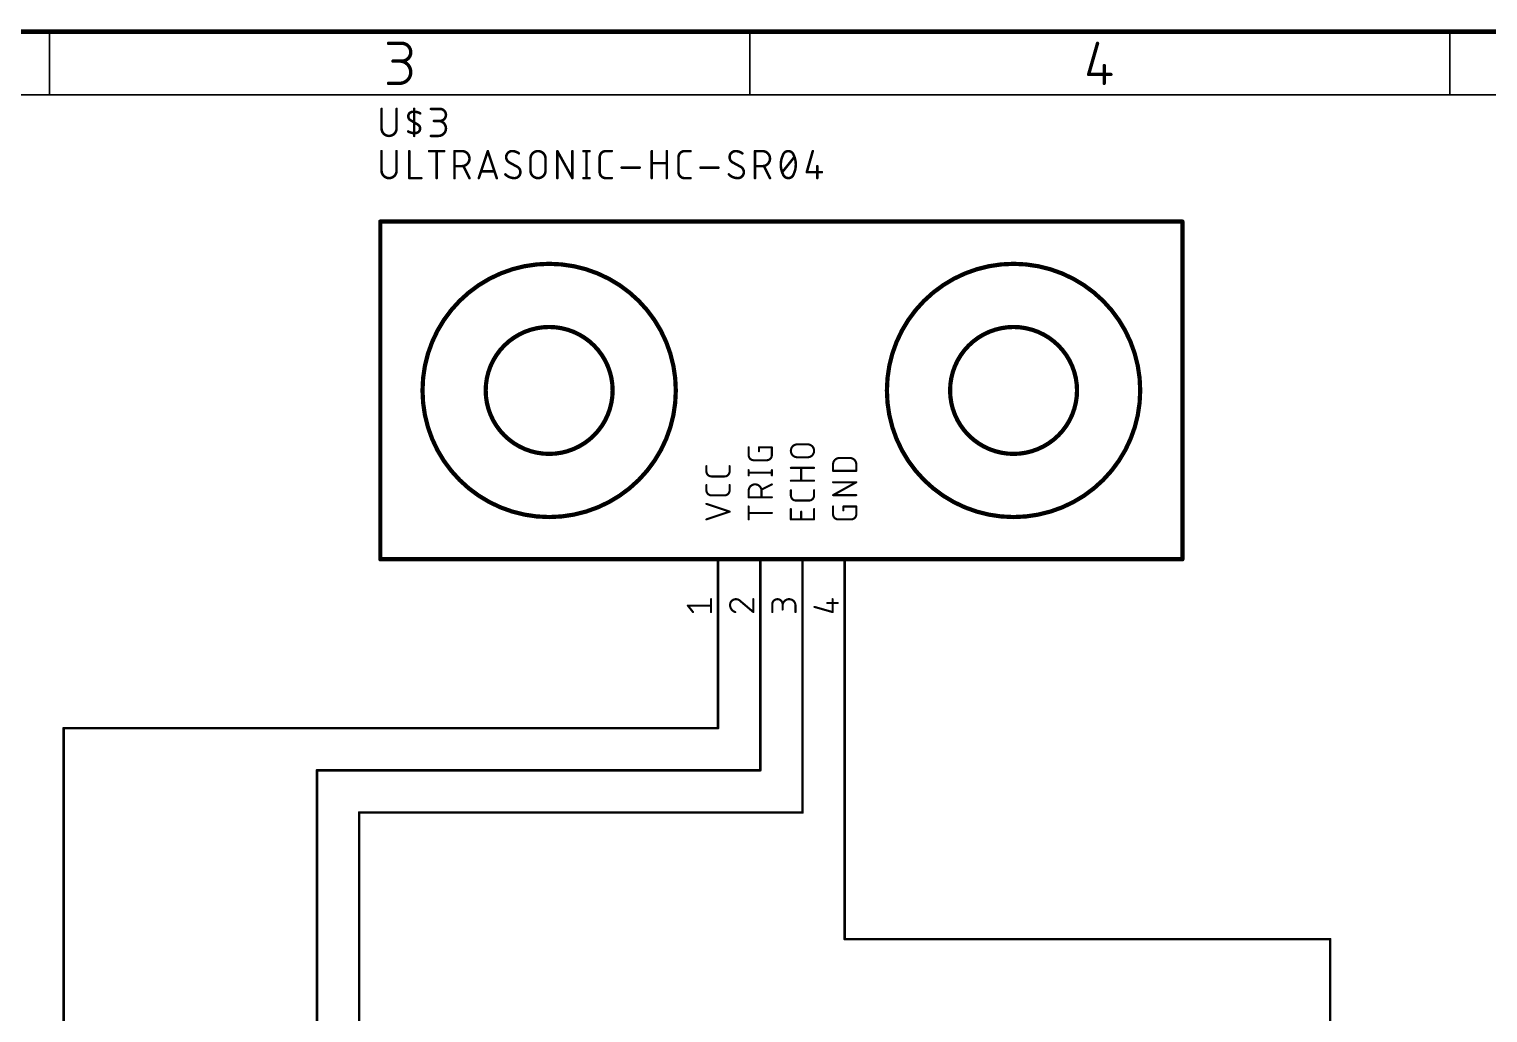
# Model space of a CAD drawing. Extents: x -165 to 95, y -26 to 154.
# Drawn here: x -78.3 to 9.5, y 94.6 to 153.8 of the extents above; entities that cross this region are included whole.
import ezdxf

# ---------------------------------------------------------------- set-up
doc = ezdxf.new("R2010")
doc.units = 0
for name, color, linetype in [('91', 94, 'CONTINUOUS'), ('94', 14, 'CONTINUOUS'), ('95', 250, 'CONTINUOUS')]:
    doc.layers.add(name, color=color, linetype=linetype)

msp = doc.modelspace()

# ---------------------------------------------------------------- linework, layer by layer
at = {"layer": '91', "const_width": 0.1524}
for points in [[(-36.83, 111.76), (-36.83, 116.84)], [(-34.29, 116.84), (-34.29, 109.22)], [(-31.75, 106.68), (-31.75, 116.84)], [(-29.21, 116.84), (-29.21, 99.06)], [(-76.2, 38.1), (-76.2, 111.76)], [(-76.2, 111.76), (-36.83, 111.76)], [(-60.96, 78.74), (-60.96, 109.22)], [(-34.29, 109.22), (-60.96, 109.22)], [(-58.42, 106.68), (-58.42, 78.74)], [(-58.42, 106.68), (-31.75, 106.68)], [(-29.21, 99.06), (0, 99.06)], [(0, 99.06), (0, 78.74)]]:
    msp.add_lwpolyline(points, dxfattribs=at)
at = {"layer": '91', "const_width": 0.0762}
for points in [[(-36.7919, 116.84, 1), (-36.8681, 116.84)], [(-34.2519, 116.84, 1), (-34.3281, 116.84)], [(-31.7119, 116.84, 1), (-31.7881, 116.84)], [(-29.1719, 116.84, 1), (-29.2481, 116.84)], [(-76.1619, 111.76, 1), (-76.2381, 111.76)], [(-76.2, 111.7981, 1), (-76.2, 111.7219)], [(-36.8681, 111.76, 1), (-36.7919, 111.76)], [(-36.83, 111.7219, 1), (-36.83, 111.7981)], [(-60.9219, 109.22, 1), (-60.9981, 109.22)], [(-60.96, 109.2581, 1), (-60.96, 109.1819)], [(-34.3281, 109.22, 1), (-34.2519, 109.22)], [(-34.29, 109.1819, 1), (-34.29, 109.2581)], [(-58.3819, 106.68, 1), (-58.4581, 106.68)], [(-58.42, 106.7181, 1), (-58.42, 106.6419)], [(-31.7881, 106.68, 1), (-31.7119, 106.68)], [(-31.75, 106.6419, 1), (-31.75, 106.7181)], [(-29.21, 99.0981, 1), (-29.21, 99.0219)], [(-29.2481, 99.06, 1), (-29.1719, 99.06)], [(0.0381, 99.06, 1), (-0.0381, 99.06)], [(0, 99.0219, 1), (0, 99.0981)]]:
    msp.add_lwpolyline(points, format="xyb", dxfattribs=at)
at = {"layer": '94'}
for points, const_width in [([(95.25, 153.67), (-165.1, 153.67)], 0.3), ([(-77.0467, 153.67), (-77.0467, 149.86)], 0.1), ([(-34.925, 153.67), (-34.925, 149.86)], 0.1), ([(7.1967, 153.67), (7.1967, 149.86)], 0.1), ([(-56.6544, 152.9684), (-55.8521, 152.9684)], 0.2032), ([(-13.9979, 152.9684), (-14.5327, 151.0964)], 0.2032), ([(-55.8521, 151.8987), (-56.387, 151.8987)], 0.2032), ([(-14.5327, 151.0964), (-13.1956, 151.0964)], 0.2032), ([(-13.5967, 151.6313), (-13.5967, 150.5616)], 0.2032), ([(-56.6544, 150.5616), (-55.9858, 150.5616)], 0.2032), ([(91.44, 149.86), (-161.29, 149.86)], 0.1), ([(-57.15, 121.92), (-57.15, 142.24)], 0.254), ([(-57.15, 142.24), (-8.89, 142.24)], 0.254), ([(-8.89, 142.24), (-8.89, 121.92)], 0.254), ([(-8.89, 121.92), (-57.15, 121.92)], 0.254), ([(-36.83, 116.84), (-36.83, 121.92)], 0.1524), ([(-34.29, 116.84), (-34.29, 121.92)], 0.1524), ([(-31.75, 116.84), (-31.75, 121.92)], 0.1524), ([(-29.21, 116.84), (-29.21, 121.92)], 0.1524)]:
    msp.add_lwpolyline(points, dxfattribs=dict(at, const_width=const_width))
for points, const_width in [([(-77.0217, 153.67, 1), (-77.0717, 153.67)], 0.05), ([(-34.9, 153.67, 1), (-34.95, 153.67)], 0.05), ([(7.2217, 153.67, 1), (7.1717, 153.67)], 0.05), ([(-56.6544, 153.0192, 1), (-56.6544, 152.9176)], 0.1016), ([(-55.8521, 151.8987, 1), (-55.8521, 152.9684)], 0.2032), ([(-55.8521, 153.0192, 1), (-55.8521, 152.9176)], 0.1016), ([(-55.8521, 152.9176, 1), (-55.8521, 153.0192)], 0.1016), ([(-13.949, 152.9544, 1), (-14.0467, 152.9824)], 0.1016), ([(-56.387, 151.9495, 1), (-56.387, 151.8479)], 0.1016), ([(-55.9858, 150.5616, 1), (-55.9858, 151.8987)], 0.2032), ([(-55.9858, 151.9495, 1), (-55.9858, 151.8479)], 0.1016), ([(-55.8521, 151.9495, 1), (-55.8521, 151.8479)], 0.1016), ([(-55.8521, 151.8479, 1), (-55.8521, 151.9495)], 0.1016), ([(-14.5816, 151.1104, 1), (-14.4839, 151.0825)], 0.1016), ([(-14.5327, 151.1472, 1), (-14.5327, 151.0456)], 0.1016), ([(-13.5459, 151.6313, 1), (-13.6475, 151.6313)], 0.1016), ([(-13.1956, 151.0456, 1), (-13.1956, 151.1472)], 0.1016), ([(-56.6544, 150.6124, 1), (-56.6544, 150.5108)], 0.1016), ([(-55.9858, 150.6124, 1), (-55.9858, 150.5108)], 0.1016), ([(-55.9858, 150.5108, 1), (-55.9858, 150.6124)], 0.1016), ([(-13.6475, 150.5616, 1), (-13.5459, 150.5616)], 0.1016), ([(-77.0717, 149.86, 1), (-77.0217, 149.86)], 0.05), ([(-34.95, 149.86, 1), (-34.9, 149.86)], 0.05), ([(7.1717, 149.86, 1), (7.2217, 149.86)], 0.05), ([(-57.0865, 142.24, 1), (-57.2135, 142.24)], 0.127), ([(-57.15, 142.3035, 1), (-57.15, 142.1765)], 0.127), ([(-8.8265, 142.24, 1), (-8.9535, 142.24)], 0.127), ([(-8.89, 142.1765, 1), (-8.89, 142.3035)], 0.127), ([(-46.99, 124.46, 1), (-46.99, 139.7, 1), (-46.99, 124.46)], 0.254), ([(-19.05, 124.46, 1), (-19.05, 139.7, 1), (-19.05, 124.46)], 0.254), ([(-46.99, 128.2615, 1), (-46.99, 135.8985, 1), (-46.99, 128.2615)], 0.254), ([(-19.05, 128.2615, 1), (-19.05, 135.8985, 1), (-19.05, 128.2615)], 0.254), ([(-57.15, 121.9835, 1), (-57.15, 121.8565)], 0.127), ([(-57.2135, 121.92, 1), (-57.0865, 121.92)], 0.127), ([(-36.7919, 121.92, 1), (-36.8681, 121.92)], 0.0762), ([(-34.2519, 121.92, 1), (-34.3281, 121.92)], 0.0762), ([(-31.7119, 121.92, 1), (-31.7881, 121.92)], 0.0762), ([(-29.1719, 121.92, 1), (-29.2481, 121.92)], 0.0762), ([(-8.9535, 121.92, 1), (-8.8265, 121.92)], 0.127), ([(-8.89, 121.8565, 1), (-8.89, 121.9835)], 0.127), ([(-36.8681, 116.84, 1), (-36.7919, 116.84)], 0.0762), ([(-34.3281, 116.84, 1), (-34.2519, 116.84)], 0.0762), ([(-31.7881, 116.84, 1), (-31.7119, 116.84)], 0.0762), ([(-29.2481, 116.84, 1), (-29.1719, 116.84)], 0.0762)]:
    msp.add_lwpolyline(points, format="xyb", dxfattribs=dict(at, const_width=const_width))
at = {"layer": '95'}
for points, const_width in [([(-57.0738, 149.0218), (-57.0738, 147.8478)], 0.1524), ([(-56.1707, 147.8478), (-56.1707, 149.0218)], 0.1524), ([(-55.1112, 148.209), (-55.337, 148.3445)], 0.1524), ([(-55.1112, 147.3962), (-55.1112, 149.0218)], 0.1524), ([(-54.1039, 149.0218), (-53.562, 149.0218)], 0.1524), ([(-53.562, 148.2993), (-53.9232, 148.2993)], 0.1524), ([(-55.1112, 148.209), (-54.8854, 148.0735)], 0.1524), ([(-54.1039, 147.3962), (-53.6523, 147.3962)], 0.1524), ([(-57.0738, 146.4818), (-57.0738, 145.3078)], 0.1524), ([(-56.1707, 145.3078), (-56.1707, 146.4818)], 0.1524), ([(-55.4035, 146.4818), (-55.4035, 144.8562)], 0.1524), ([(-54.2081, 146.4818), (-53.305, 146.4818)], 0.1524), ([(-53.7565, 144.8562), (-53.7565, 146.4818)], 0.1524), ([(-52.6879, 144.8562), (-52.6879, 146.4818)], 0.1524), ([(-52.6879, 146.4818), (-52.2363, 146.4818)], 0.1524), ([(-51.2242, 144.8562), (-50.6824, 146.4818)], 0.1524), ([(-50.6824, 146.4818), (-50.1405, 144.8562)], 0.1524), ([(-46.4967, 144.8562), (-46.4967, 146.4818)], 0.1524), ([(-46.4967, 146.4818), (-45.5936, 144.8562)], 0.1524), ([(-45.5936, 144.8562), (-45.5936, 146.4818)], 0.1524), ([(-44.9231, 146.4818), (-44.5619, 146.4818)], 0.1524), ([(-44.7425, 146.4818), (-44.7425, 144.8562)], 0.1524), ([(-43.5863, 146.4818), (-43.225, 146.4818)], 0.1524), ([(-40.8173, 144.8562), (-40.8173, 146.4818)], 0.1524), ([(-39.9142, 146.4818), (-39.9142, 144.8562)], 0.1524), ([(-38.8448, 146.4818), (-38.4836, 146.4818)], 0.1524), ([(-34.6078, 144.8562), (-34.6078, 146.4818)], 0.1524), ([(-34.6078, 146.4818), (-34.1562, 146.4818)], 0.1524), ([(-31.1294, 146.4818), (-31.4907, 145.2174)], 0.1524), ([(-48.9004, 145.5335), (-49.3971, 145.8045)], 0.1524), ([(-48.1119, 145.3078), (-48.1119, 146.0302)], 0.1524), ([(-47.2088, 146.0302), (-47.2088, 145.3078)], 0.1524), ([(-43.9475, 145.2174), (-43.9475, 146.1206)], 0.1524), ([(-40.8173, 145.7593), (-39.9142, 145.7593)], 0.1524), ([(-39.206, 145.2174), (-39.206, 146.1206)], 0.1524), ([(-35.4576, 145.5335), (-35.9543, 145.8045)], 0.1524), ([(-32.9635, 145.2174), (-32.241, 146.1206)], 0.1524), ([(-55.4035, 144.8562), (-54.681, 144.8562)], 0.1524), ([(-52.2363, 145.5787), (-52.6879, 145.5787)], 0.1524), ([(-51.7848, 144.8562), (-52.146, 145.5787)], 0.1524), ([(-50.276, 145.2626), (-51.0888, 145.2626)], 0.1524), ([(-44.9231, 144.8562), (-44.5619, 144.8562)], 0.1524), ([(-43.225, 144.8562), (-43.5863, 144.8562)], 0.1524), ([(-42.6271, 145.4884), (-41.5433, 145.4884)], 0.1524), ([(-38.4836, 144.8562), (-38.8448, 144.8562)], 0.1524), ([(-37.8856, 145.4884), (-36.8019, 145.4884)], 0.1524), ([(-34.1562, 145.5787), (-34.6078, 145.5787)], 0.1524), ([(-33.7047, 144.8562), (-34.0659, 145.5787)], 0.1524), ([(-31.4907, 145.2174), (-30.5876, 145.2174)], 0.1524), ([(-30.8585, 145.5787), (-30.8585, 144.8562)], 0.1524), ([(-34.9885, 128.1898), (-34.9885, 128.6554)], 0.127), ([(-34.3676, 128.4226), (-34.3676, 128.6554)], 0.127), ([(-34.3676, 128.6554), (-33.5915, 128.6554)], 0.127), ([(-33.5915, 128.6554), (-33.5915, 128.1898)], 0.127), ([(-32.0604, 128.8352), (-31.4396, 128.8352)], 0.127), ([(-37.5285, 127.2139), (-37.5285, 127.5244)], 0.127), ([(-36.1315, 127.5244), (-36.1315, 127.2139)], 0.127), ([(-34.9885, 126.9714), (-34.9885, 127.2819)], 0.127), ([(-33.9019, 127.8793), (-34.6781, 127.8793)], 0.127), ([(-33.5915, 126.9714), (-33.5915, 127.2819)], 0.127), ([(-32.4485, 127.4207), (-31.0515, 127.4207)], 0.127), ([(-31.4396, 128.0591), (-32.0604, 128.0591)], 0.127), ([(-31.8276, 126.6446), (-31.8276, 127.4207)], 0.127), ([(-29.9085, 127.2405), (-29.9085, 127.6286)], 0.127), ([(-28.5115, 127.2405), (-29.9085, 127.2405)], 0.127), ([(-29.5204, 128.0166), (-28.8996, 128.0166)], 0.127), ([(-28.5115, 127.6286), (-28.5115, 127.2405)], 0.127), ([(-37.5285, 126.0732), (-37.5285, 126.3836)], 0.127), ([(-36.4419, 126.9035), (-37.2181, 126.9035)], 0.127), ([(-36.1315, 126.3836), (-36.1315, 126.0732)], 0.127), ([(-34.9885, 127.1267), (-33.5915, 127.1267)], 0.127), ([(-33.5915, 126.4285), (-34.2124, 126.1181)], 0.127), ([(-31.0515, 126.6446), (-32.4485, 126.6446)], 0.127), ([(-29.9085, 125.7804), (-28.5115, 126.5565)], 0.127), ([(-28.5115, 126.5565), (-29.9085, 126.5565)], 0.127), ([(-36.4419, 125.7628), (-37.2181, 125.7628)], 0.127), ([(-34.9885, 125.6524), (-34.9885, 126.0405)], 0.127), ([(-33.5915, 125.6524), (-34.9885, 125.6524)], 0.127), ([(-34.2124, 126.0405), (-34.2124, 125.6524)], 0.127), ([(-32.4485, 125.7647), (-32.4485, 126.0752)], 0.127), ([(-31.3619, 125.4543), (-32.1381, 125.4543)], 0.127), ([(-31.0515, 126.0752), (-31.0515, 125.7647)], 0.127), ([(-28.5115, 125.7804), (-29.9085, 125.7804)], 0.127), ([(-36.1315, 124.786), (-37.5285, 125.2516)], 0.127), ([(-37.5285, 124.3203), (-36.1315, 124.786)], 0.127), ([(-34.9885, 124.3203), (-34.9885, 125.0964)], 0.127), ([(-33.5915, 124.7084), (-34.9885, 124.7084)], 0.127), ([(-32.4485, 124.3203), (-32.4485, 124.9412)], 0.127), ([(-31.8276, 124.3203), (-31.8276, 124.786)], 0.127), ([(-31.0515, 124.9412), (-31.0515, 124.3203)], 0.127), ([(-29.9085, 124.6307), (-29.9085, 125.0964)], 0.127), ([(-29.2876, 124.8636), (-29.2876, 125.0964)], 0.127), ([(-29.2876, 125.0964), (-28.5115, 125.0964)], 0.127), ([(-28.5115, 125.0964), (-28.5115, 124.6307)], 0.127), ([(-31.0515, 124.3203), (-32.4485, 124.3203)], 0.127), ([(-28.8219, 124.3203), (-29.5981, 124.3203)], 0.127), ([(-37.2491, 118.7436), (-37.2491, 119.5197)], 0.127), ([(-35.4852, 119.4033), (-34.7091, 118.7436)], 0.127), ([(-34.7091, 118.7436), (-34.7091, 119.5197)], 0.127), ([(-29.9395, 118.7436), (-29.9395, 119.5197)], 0.127), ([(-38.3357, 118.7436), (-38.6461, 119.1316)], 0.127), ([(-38.6461, 119.1316), (-37.2491, 119.1316)], 0.127), ([(-33.5661, 118.7436), (-33.5661, 119.2093)], 0.127), ([(-32.9452, 119.2093), (-32.9452, 118.8988)], 0.127), ([(-32.1691, 118.7436), (-32.1691, 119.1316)], 0.127), ([(-31.0261, 119.054), (-29.9395, 118.7436)], 0.127), ([(-30.25, 119.2869), (-29.6291, 119.2869)], 0.127)]:
    msp.add_lwpolyline(points, dxfattribs=dict(at, const_width=const_width))
for points, const_width in [([(-57.0357, 149.0218, 1), (-57.1119, 149.0218)], 0.0762), ([(-56.1326, 149.0218, 1), (-56.2088, 149.0218)], 0.0762), ([(-55.2467, 148.8412, 0.6917), (-55.337, 148.3445)], 0.1524), ([(-55.3174, 148.3771, 1), (-55.3566, 148.3118)], 0.0762), ([(-55.3566, 148.3118, 1), (-55.3174, 148.3771)], 0.0762), ([(-54.75, 148.7509, 0.1823), (-55.2467, 148.8412)], 0.1524), ([(-55.2535, 148.8787, 1), (-55.2398, 148.8037)], 0.0762), ([(-55.2398, 148.8037, 1), (-55.2535, 148.8787)], 0.0762), ([(-55.0731, 149.0218, 1), (-55.1493, 149.0218)], 0.0762), ([(-54.7696, 148.7182, 1), (-54.7304, 148.7835)], 0.0762), ([(-54.1039, 149.0599, 1), (-54.1039, 148.9837)], 0.0762), ([(-53.9232, 148.3374, 1), (-53.9232, 148.2612)], 0.0762), ([(-53.6523, 147.3962, 1), (-53.6523, 148.2993)], 0.1524), ([(-53.6523, 148.3374, 1), (-53.6523, 148.2612)], 0.0762), ([(-53.562, 148.2993, 1), (-53.562, 149.0218)], 0.1524), ([(-53.562, 149.0599, 1), (-53.562, 148.9837)], 0.0762), ([(-53.562, 148.3374, 1), (-53.562, 148.2612)], 0.0762), ([(-53.562, 148.9837, 1), (-53.562, 149.0599)], 0.0762), ([(-53.562, 148.2612, 1), (-53.562, 148.3374)], 0.0762), ([(-57.0738, 147.8478, 1), (-56.1707, 147.8478)], 0.1524), ([(-57.0357, 147.8478, 1), (-57.1119, 147.8478)], 0.0762), ([(-57.1119, 147.8478, 1), (-57.0357, 147.8478)], 0.0762), ([(-56.1326, 147.8478, 1), (-56.2088, 147.8478)], 0.0762), ([(-56.2088, 147.8478, 1), (-56.1326, 147.8478)], 0.0762), ([(-55.4725, 147.6671, 0.1823), (-54.9758, 147.5768)], 0.1524), ([(-55.4529, 147.6998, 1), (-55.4921, 147.6345)], 0.0762), ([(-55.0916, 148.2417, 1), (-55.1308, 148.1763)], 0.0762), ([(-55.1493, 147.3962, 1), (-55.0731, 147.3962)], 0.0762), ([(-55.1308, 148.1763, 1), (-55.0916, 148.2417)], 0.0762), ([(-54.9758, 147.5768, 0.6917), (-54.8854, 148.0735)], 0.1524), ([(-54.9826, 147.6143, 1), (-54.9689, 147.5393)], 0.0762), ([(-54.9689, 147.5393, 1), (-54.9826, 147.6143)], 0.0762), ([(-54.8658, 148.1062, 1), (-54.905, 148.0409)], 0.0762), ([(-54.905, 148.0409, 1), (-54.8658, 148.1062)], 0.0762), ([(-54.1039, 147.4343, 1), (-54.1039, 147.3581)], 0.0762), ([(-53.6523, 147.4343, 1), (-53.6523, 147.3581)], 0.0762), ([(-53.6523, 147.3581, 1), (-53.6523, 147.4343)], 0.0762), ([(-57.0357, 146.4818, 1), (-57.1119, 146.4818)], 0.0762), ([(-56.1326, 146.4818, 1), (-56.2088, 146.4818)], 0.0762), ([(-55.3654, 146.4818, 1), (-55.4416, 146.4818)], 0.0762), ([(-54.2081, 146.5199, 1), (-54.2081, 146.4437)], 0.0762), ([(-53.7184, 146.4818, 1), (-53.7946, 146.4818)], 0.0762), ([(-53.305, 146.4437, 1), (-53.305, 146.5199)], 0.0762), ([(-52.6498, 146.4818, 1), (-52.726, 146.4818)], 0.0762), ([(-52.6879, 146.5199, 1), (-52.6879, 146.4437)], 0.0762), ([(-52.2363, 145.5787, 1), (-52.2363, 146.4818)], 0.1524), ([(-52.2363, 146.5199, 1), (-52.2363, 146.4437)], 0.0762), ([(-52.2363, 146.4437, 1), (-52.2363, 146.5199)], 0.0762), ([(-50.6462, 146.4938, 1), (-50.7185, 146.4698)], 0.0762), ([(-50.6462, 146.4698, 1), (-50.7185, 146.4938)], 0.0762), ([(-49.2165, 146.4818, 0.4142), (-49.5778, 146.1206)], 0.1524), ([(-48.8101, 146.3463, 0.1623), (-49.2165, 146.4818)], 0.1524), ([(-49.2165, 146.5199, 1), (-49.2165, 146.4437)], 0.0762), ([(-49.2165, 146.4437, 1), (-49.2165, 146.5199)], 0.0762), ([(-47.2088, 146.0302, 1), (-48.1119, 146.0302)], 0.1524), ([(-46.4586, 146.4818, 1), (-46.5348, 146.4818)], 0.0762), ([(-46.4634, 146.5003, 1), (-46.53, 146.4633)], 0.0762), ([(-45.5555, 146.4818, 1), (-45.6317, 146.4818)], 0.0762), ([(-44.9231, 146.5199, 1), (-44.9231, 146.4437)], 0.0762), ([(-44.7044, 146.4818, 1), (-44.7806, 146.4818)], 0.0762), ([(-44.5619, 146.4437, 1), (-44.5619, 146.5199)], 0.0762), ([(-43.5863, 146.4818, 0.4142), (-43.9475, 146.1206)], 0.1524), ([(-43.5863, 146.5199, 1), (-43.5863, 146.4437)], 0.0762), ([(-43.5863, 146.4437, 1), (-43.5863, 146.5199)], 0.0762), ([(-43.225, 146.4437, 1), (-43.225, 146.5199)], 0.0762), ([(-40.7792, 146.4818, 1), (-40.8554, 146.4818)], 0.0762), ([(-39.8761, 146.4818, 1), (-39.9523, 146.4818)], 0.0762), ([(-38.8448, 146.4818, 0.4142), (-39.206, 146.1206)], 0.1524), ([(-38.8448, 146.5199, 1), (-38.8448, 146.4437)], 0.0762), ([(-38.8448, 146.4437, 1), (-38.8448, 146.5199)], 0.0762), ([(-38.4836, 146.4437, 1), (-38.4836, 146.5199)], 0.0762), ([(-35.7737, 146.4818, 0.4142), (-36.1349, 146.1206)], 0.1524), ([(-35.3673, 146.3463, 0.1623), (-35.7737, 146.4818)], 0.1524), ([(-35.7737, 146.5199, 1), (-35.7737, 146.4437)], 0.0762), ([(-35.7737, 146.4437, 1), (-35.7737, 146.5199)], 0.0762), ([(-34.5697, 146.4818, 1), (-34.6459, 146.4818)], 0.0762), ([(-34.6078, 146.5199, 1), (-34.6078, 146.4437)], 0.0762), ([(-34.1562, 145.5787, 1), (-34.1562, 146.4818)], 0.1524), ([(-34.1562, 146.5199, 1), (-34.1562, 146.4437)], 0.0762), ([(-34.1562, 146.4437, 1), (-34.1562, 146.5199)], 0.0762), ([(-32.6023, 146.4818, 0.3205), (-32.9183, 146.256)], 0.1524), ([(-32.2862, 146.256, 0.3205), (-32.6023, 146.4818)], 0.1524), ([(-32.6023, 146.5199, 1), (-32.6023, 146.4437)], 0.0762), ([(-32.6023, 146.4437, 1), (-32.6023, 146.5199)], 0.0762), ([(-31.0928, 146.4713, 1), (-31.1661, 146.4923)], 0.0762), ([(-49.5778, 146.1206, 0.2656), (-49.3971, 145.8045)], 0.1524), ([(-49.5397, 146.1206, 1), (-49.6159, 146.1206)], 0.0762), ([(-49.6159, 146.1206, 1), (-49.5397, 146.1206)], 0.0762), ([(-49.3789, 145.8379, 1), (-49.4154, 145.771)], 0.0762), ([(-49.4165, 145.7716, 1), (-49.3778, 145.8373)], 0.0762), ([(-48.833, 146.3159, 1), (-48.7872, 146.3768)], 0.0762), ([(-48.0738, 146.0302, 1), (-48.15, 146.0302)], 0.0762), ([(-48.15, 146.0302, 1), (-48.0738, 146.0302)], 0.0762), ([(-47.1707, 146.0302, 1), (-47.2469, 146.0302)], 0.0762), ([(-47.2469, 146.0302, 1), (-47.1707, 146.0302)], 0.0762), ([(-43.9094, 146.1206, 1), (-43.9856, 146.1206)], 0.0762), ([(-43.9856, 146.1206, 1), (-43.9094, 146.1206)], 0.0762), ([(-40.8173, 145.7974, 1), (-40.8173, 145.7212)], 0.0762), ([(-39.9142, 145.7212, 1), (-39.9142, 145.7974)], 0.0762), ([(-39.1679, 146.1206, 1), (-39.2441, 146.1206)], 0.0762), ([(-39.2441, 146.1206, 1), (-39.1679, 146.1206)], 0.0762), ([(-36.1349, 146.1206, 0.2656), (-35.9543, 145.8045)], 0.1524), ([(-36.0968, 146.1206, 1), (-36.173, 146.1206)], 0.0762), ([(-36.173, 146.1206, 1), (-36.0968, 146.1206)], 0.0762), ([(-35.936, 145.8379, 1), (-35.9725, 145.771)], 0.0762), ([(-35.9736, 145.7716, 1), (-35.9349, 145.8373)], 0.0762), ([(-35.3901, 146.3159, 1), (-35.3444, 146.3768)], 0.0762), ([(-32.9183, 146.256, 0.1139), (-33.0538, 145.669)], 0.1524), ([(-33.0538, 145.669, 0.1139), (-32.9183, 145.082)], 0.1524), ([(-33.0157, 145.669, 1), (-33.0919, 145.669)], 0.0762), ([(-33.0919, 145.669, 1), (-33.0157, 145.669)], 0.0762), ([(-32.9544, 146.2684, 1), (-32.8823, 146.2437)], 0.0762), ([(-32.8841, 146.2393, 1), (-32.9526, 146.2727)], 0.0762), ([(-32.1507, 145.669, 0.1139), (-32.2862, 146.256)], 0.1524), ([(-32.2519, 146.2727, 1), (-32.3204, 146.2393)], 0.0762), ([(-32.2862, 145.082, 0.1139), (-32.1507, 145.669)], 0.1524), ([(-32.3222, 146.2437, 1), (-32.2501, 146.2684)], 0.0762), ([(-32.2113, 146.0968, 1), (-32.2708, 146.1444)], 0.0762), ([(-32.1126, 145.669, 1), (-32.1888, 145.669)], 0.0762), ([(-32.1888, 145.669, 1), (-32.1126, 145.669)], 0.0762), ([(-57.0738, 145.3078, 1), (-56.1707, 145.3078)], 0.1524), ([(-57.0357, 145.3078, 1), (-57.1119, 145.3078)], 0.0762), ([(-57.1119, 145.3078, 1), (-57.0357, 145.3078)], 0.0762), ([(-56.1326, 145.3078, 1), (-56.2088, 145.3078)], 0.0762), ([(-56.2088, 145.3078, 1), (-56.1326, 145.3078)], 0.0762), ([(-55.4035, 144.8943, 1), (-55.4035, 144.8181)], 0.0762), ([(-55.4416, 144.8562, 1), (-55.3654, 144.8562)], 0.0762), ([(-54.681, 144.8181, 1), (-54.681, 144.8943)], 0.0762), ([(-53.7946, 144.8562, 1), (-53.7184, 144.8562)], 0.0762), ([(-52.6879, 145.6168, 1), (-52.6879, 145.5406)], 0.0762), ([(-52.726, 144.8562, 1), (-52.6498, 144.8562)], 0.0762), ([(-52.2363, 145.6168, 1), (-52.2363, 145.5406)], 0.0762), ([(-52.2363, 145.5406, 1), (-52.2363, 145.6168)], 0.0762), ([(-52.112, 145.5957, 1), (-52.1801, 145.5616)], 0.0762), ([(-51.8189, 144.8392, 1), (-51.7507, 144.8732)], 0.0762), ([(-51.2604, 144.8682, 1), (-51.1881, 144.8442)], 0.0762), ([(-51.0888, 145.3007, 1), (-51.0888, 145.2245)], 0.0762), ([(-50.276, 145.2245, 1), (-50.276, 145.3007)], 0.0762), ([(-50.1767, 144.8442, 1), (-50.1044, 144.8682)], 0.0762), ([(-49.5959, 145.1088, 1), (-49.65, 145.0551)], 0.0762), ([(-49.6229, 145.082, 0.2), (-49.081, 144.8562)], 0.1524), ([(-49.081, 144.8562, 0.4142), (-48.7198, 145.2174)], 0.1524), ([(-49.081, 144.8943, 1), (-49.081, 144.8181)], 0.0762), ([(-49.081, 144.8181, 1), (-49.081, 144.8943)], 0.0762), ([(-48.8811, 145.5664, 1), (-48.9198, 145.5007)], 0.0762), ([(-48.7198, 145.2174, 0.2656), (-48.9004, 145.5335)], 0.1524), ([(-48.9187, 145.5001, 1), (-48.8822, 145.567)], 0.0762), ([(-48.6817, 145.2174, 1), (-48.7579, 145.2174)], 0.0762), ([(-48.7579, 145.2174, 1), (-48.6817, 145.2174)], 0.0762), ([(-48.1119, 145.3078, 1), (-47.2088, 145.3078)], 0.1524), ([(-48.0738, 145.3078, 1), (-48.15, 145.3078)], 0.0762), ([(-48.15, 145.3078, 1), (-48.0738, 145.3078)], 0.0762), ([(-47.1707, 145.3078, 1), (-47.2469, 145.3078)], 0.0762), ([(-47.2469, 145.3078, 1), (-47.1707, 145.3078)], 0.0762), ([(-46.5348, 144.8562, 1), (-46.4586, 144.8562)], 0.0762), ([(-45.6317, 144.8562, 1), (-45.5555, 144.8562)], 0.0762), ([(-45.6269, 144.8377, 1), (-45.5602, 144.8747)], 0.0762), ([(-44.9231, 144.8943, 1), (-44.9231, 144.8181)], 0.0762), ([(-44.7806, 144.8562, 1), (-44.7044, 144.8562)], 0.0762), ([(-44.5619, 144.8181, 1), (-44.5619, 144.8943)], 0.0762), ([(-43.9475, 145.2174, 0.4142), (-43.5863, 144.8562)], 0.1524), ([(-43.9094, 145.2174, 1), (-43.9856, 145.2174)], 0.0762), ([(-43.9856, 145.2174, 1), (-43.9094, 145.2174)], 0.0762), ([(-43.5863, 144.8943, 1), (-43.5863, 144.8181)], 0.0762), ([(-43.5863, 144.8181, 1), (-43.5863, 144.8943)], 0.0762), ([(-43.225, 144.8181, 1), (-43.225, 144.8943)], 0.0762), ([(-42.6271, 145.5265, 1), (-42.6271, 145.4503)], 0.0762), ([(-41.5433, 145.4503, 1), (-41.5433, 145.5265)], 0.0762), ([(-40.8554, 144.8562, 1), (-40.7792, 144.8562)], 0.0762), ([(-39.9523, 144.8562, 1), (-39.8761, 144.8562)], 0.0762), ([(-39.206, 145.2174, 0.4142), (-38.8448, 144.8562)], 0.1524), ([(-39.1679, 145.2174, 1), (-39.2441, 145.2174)], 0.0762), ([(-39.2441, 145.2174, 1), (-39.1679, 145.2174)], 0.0762), ([(-38.8448, 144.8943, 1), (-38.8448, 144.8181)], 0.0762), ([(-38.8448, 144.8181, 1), (-38.8448, 144.8943)], 0.0762), ([(-38.4836, 144.8181, 1), (-38.4836, 144.8943)], 0.0762), ([(-37.8856, 145.5265, 1), (-37.8856, 145.4503)], 0.0762), ([(-36.8019, 145.4503, 1), (-36.8019, 145.5265)], 0.0762), ([(-36.1801, 145.082, 0.2), (-35.6382, 144.8562)], 0.1524), ([(-36.153, 145.1088, 1), (-36.2071, 145.0551)], 0.0762), ([(-35.6382, 144.8562, 0.4142), (-35.2769, 145.2174)], 0.1524), ([(-35.6382, 144.8943, 1), (-35.6382, 144.8181)], 0.0762), ([(-35.6382, 144.8181, 1), (-35.6382, 144.8943)], 0.0762), ([(-35.4382, 145.5664, 1), (-35.4769, 145.5007)], 0.0762), ([(-35.2769, 145.2174, 0.2656), (-35.4576, 145.5335)], 0.1524), ([(-35.4758, 145.5001, 1), (-35.4393, 145.567)], 0.0762), ([(-35.2388, 145.2174, 1), (-35.315, 145.2174)], 0.0762), ([(-35.315, 145.2174, 1), (-35.2388, 145.2174)], 0.0762), ([(-34.6078, 145.6168, 1), (-34.6078, 145.5406)], 0.0762), ([(-34.6459, 144.8562, 1), (-34.5697, 144.8562)], 0.0762), ([(-34.1562, 145.6168, 1), (-34.1562, 145.5406)], 0.0762), ([(-34.1562, 145.5406, 1), (-34.1562, 145.6168)], 0.0762), ([(-34.0318, 145.5957, 1), (-34.1, 145.5616)], 0.0762), ([(-33.7387, 144.8392, 1), (-33.6706, 144.8732)], 0.0762), ([(-32.9933, 145.2412, 1), (-32.9337, 145.1936)], 0.0762), ([(-32.8823, 145.0943, 1), (-32.9544, 145.0696)], 0.0762), ([(-32.9183, 145.082, 0.3205), (-32.6023, 144.8562)], 0.1524), ([(-32.9526, 145.0653, 1), (-32.8841, 145.0987)], 0.0762), ([(-32.6023, 144.8562, 0.3205), (-32.2862, 145.082)], 0.1524), ([(-32.6023, 144.8943, 1), (-32.6023, 144.8181)], 0.0762), ([(-32.6023, 144.8181, 1), (-32.6023, 144.8943)], 0.0762), ([(-32.3204, 145.0987, 1), (-32.2519, 145.0653)], 0.0762), ([(-32.2501, 145.0696, 1), (-32.3222, 145.0943)], 0.0762), ([(-31.4907, 145.2555, 1), (-31.4907, 145.1793)], 0.0762), ([(-31.5273, 145.2279, 1), (-31.4541, 145.207)], 0.0762), ([(-30.8204, 145.5787, 1), (-30.8966, 145.5787)], 0.0762), ([(-30.8966, 144.8562, 1), (-30.8204, 144.8562)], 0.0762), ([(-30.5876, 145.1793, 1), (-30.5876, 145.2555)], 0.0762), ([(-34.9567, 128.6554, 1), (-35.0203, 128.6554)], 0.0635), ([(-35.0203, 128.1898, 1), (-34.9567, 128.1898)], 0.0635), ([(-34.9885, 128.1898, 0.4142), (-34.6781, 127.8793)], 0.127), ([(-34.9568, 128.1898, 1), (-35.0202, 128.1898)], 0.0635), ([(-34.3359, 128.6554, 1), (-34.3994, 128.6554)], 0.0635), ([(-34.3994, 128.4226, 1), (-34.3359, 128.4226)], 0.0635), ([(-34.3676, 128.6872, 1), (-34.3676, 128.6237)], 0.0635), ([(-33.9019, 127.8793, 0.4142), (-33.5915, 128.1898)], 0.127), ([(-33.5598, 128.6554, 1), (-33.6233, 128.6554)], 0.0635), ([(-33.5598, 128.1898, 1), (-33.6233, 128.1898)], 0.0635), ([(-33.6233, 128.1898, 1), (-33.5598, 128.1898)], 0.0635), ([(-33.5915, 128.6237, 1), (-33.5915, 128.6872)], 0.0635), ([(-32.0604, 128.8352, 1), (-32.0604, 128.0591)], 0.127), ([(-32.0604, 128.8669, 1), (-32.0604, 128.8034)], 0.0635), ([(-32.0604, 128.8034, 1), (-32.0604, 128.8669)], 0.0635), ([(-31.4396, 128.0591, 1), (-31.4396, 128.8352)], 0.127), ([(-31.4396, 128.8669, 1), (-31.4396, 128.8034)], 0.0635), ([(-31.4396, 128.8034, 1), (-31.4396, 128.8669)], 0.0635), ([(-37.4967, 127.5244, 1), (-37.5603, 127.5244)], 0.0635), ([(-37.5285, 127.2139, 0.4142), (-37.2181, 126.9035)], 0.127), ([(-37.4968, 127.2139, 1), (-37.5602, 127.2139)], 0.0635), ([(-36.4419, 126.9035, 0.4142), (-36.1315, 127.2139)], 0.127), ([(-36.0998, 127.5244, 1), (-36.1633, 127.5244)], 0.0635), ([(-36.0998, 127.2139, 1), (-36.1633, 127.2139)], 0.0635), ([(-34.9567, 127.2819, 1), (-35.0203, 127.2819)], 0.0635), ([(-34.6781, 127.9111, 1), (-34.6781, 127.8476)], 0.0635), ([(-34.6781, 127.8476, 1), (-34.6781, 127.9111)], 0.0635), ([(-33.9019, 127.9111, 1), (-33.9019, 127.8476)], 0.0635), ([(-33.9019, 127.8476, 1), (-33.9019, 127.9111)], 0.0635), ([(-33.5598, 127.2819, 1), (-33.6233, 127.2819)], 0.0635), ([(-32.4485, 127.4525, 1), (-32.4485, 127.389)], 0.0635), ([(-32.0604, 128.0908, 1), (-32.0604, 128.0273)], 0.0635), ([(-32.0604, 128.0273, 1), (-32.0604, 128.0908)], 0.0635), ([(-31.7959, 127.4207, 1), (-31.8594, 127.4207)], 0.0635), ([(-31.4396, 128.0908, 1), (-31.4396, 128.0273)], 0.0635), ([(-31.4396, 128.0273, 1), (-31.4396, 128.0908)], 0.0635), ([(-31.0515, 127.389, 1), (-31.0515, 127.4525)], 0.0635), ([(-29.5204, 128.0166, 0.4142), (-29.9085, 127.6286)], 0.127), ([(-29.9085, 127.2723, 1), (-29.9085, 127.2088)], 0.0635), ([(-29.8768, 127.6286, 1), (-29.9402, 127.6286)], 0.0635), ([(-29.9402, 127.6286, 1), (-29.8768, 127.6286)], 0.0635), ([(-29.9402, 127.2405, 1), (-29.8768, 127.2405)], 0.0635), ([(-29.5204, 128.0484, 1), (-29.5204, 127.9849)], 0.0635), ([(-29.5204, 127.9849, 1), (-29.5204, 128.0484)], 0.0635), ([(-28.5115, 127.6286, 0.4142), (-28.8996, 128.0166)], 0.127), ([(-28.8996, 128.0484, 1), (-28.8996, 127.9849)], 0.0635), ([(-28.8996, 127.9849, 1), (-28.8996, 128.0484)], 0.0635), ([(-28.4798, 127.6286, 1), (-28.5433, 127.6286)], 0.0635), ([(-28.5433, 127.2405, 1), (-28.4798, 127.2405)], 0.0635), ([(-28.5432, 127.6286, 1), (-28.4797, 127.6286)], 0.0635), ([(-28.5115, 127.2088, 1), (-28.5115, 127.2723)], 0.0635), ([(-37.5603, 127.2139, 1), (-37.4967, 127.2139)], 0.0635), ([(-37.4967, 126.3836, 1), (-37.5603, 126.3836)], 0.0635), ([(-37.2181, 126.9352, 1), (-37.2181, 126.8717)], 0.0635), ([(-37.2181, 126.8717, 1), (-37.2181, 126.9352)], 0.0635), ([(-36.4419, 126.9352, 1), (-36.4419, 126.8717)], 0.0635), ([(-36.4419, 126.8717, 1), (-36.4419, 126.9352)], 0.0635), ([(-36.1633, 127.2139, 1), (-36.0998, 127.2139)], 0.0635), ([(-36.0998, 126.3836, 1), (-36.1633, 126.3836)], 0.0635), ([(-35.0203, 126.9714, 1), (-34.9567, 126.9714)], 0.0635), ([(-34.9885, 127.1584, 1), (-34.9885, 127.0949)], 0.0635), ([(-34.2124, 126.0405, 1), (-34.9885, 126.0405)], 0.127), ([(-33.6233, 126.9714, 1), (-33.5598, 126.9714)], 0.0635), ([(-33.5773, 126.4001, 1), (-33.6057, 126.4569)], 0.0635), ([(-33.5915, 127.0949, 1), (-33.5915, 127.1584)], 0.0635), ([(-32.4485, 126.6764, 1), (-32.4485, 126.6129)], 0.0635), ([(-31.8594, 126.6446, 1), (-31.7959, 126.6446)], 0.0635), ([(-31.0515, 126.6129, 1), (-31.0515, 126.6764)], 0.0635), ([(-29.9085, 126.5883, 1), (-29.9085, 126.5248)], 0.0635), ([(-28.4961, 126.5288, 1), (-28.5269, 126.5843)], 0.0635), ([(-28.5115, 126.5248, 1), (-28.5115, 126.5883)], 0.0635), ([(-37.5603, 126.0732, 1), (-37.4967, 126.0732)], 0.0635), ([(-37.5285, 126.0732, 0.4142), (-37.2181, 125.7628)], 0.127), ([(-37.4968, 126.0732, 1), (-37.5602, 126.0732)], 0.0635), ([(-37.2181, 125.7945, 1), (-37.2181, 125.731)], 0.0635), ([(-37.2181, 125.731, 1), (-37.2181, 125.7945)], 0.0635), ([(-36.4419, 125.7628, 0.4142), (-36.1315, 126.0732)], 0.127), ([(-36.4419, 125.7945, 1), (-36.4419, 125.731)], 0.0635), ([(-36.4419, 125.731, 1), (-36.4419, 125.7945)], 0.0635), ([(-36.0998, 126.0732, 1), (-36.1633, 126.0732)], 0.0635), ([(-36.1633, 126.0732, 1), (-36.0998, 126.0732)], 0.0635), ([(-34.9567, 126.0405, 1), (-35.0203, 126.0405)], 0.0635), ([(-35.0203, 126.0405, 1), (-34.9567, 126.0405)], 0.0635), ([(-35.0203, 125.6524, 1), (-34.9567, 125.6524)], 0.0635), ([(-34.9885, 125.6842, 1), (-34.9885, 125.6207)], 0.0635), ([(-34.2266, 126.1465, 1), (-34.1982, 126.0897)], 0.0635), ([(-34.1806, 126.0405, 1), (-34.2441, 126.0405)], 0.0635), ([(-34.2441, 126.0405, 1), (-34.1806, 126.0405)], 0.0635), ([(-34.2441, 125.6524, 1), (-34.1806, 125.6524)], 0.0635), ([(-33.5915, 125.6207, 1), (-33.5915, 125.6842)], 0.0635), ([(-32.4168, 126.0752, 1), (-32.4803, 126.0752)], 0.0635), ([(-32.4803, 125.7647, 1), (-32.4168, 125.7647)], 0.0635), ([(-32.4485, 125.7647, 0.4142), (-32.1381, 125.4543)], 0.127), ([(-32.4168, 125.7647, 1), (-32.4802, 125.7647)], 0.0635), ([(-32.1381, 125.486, 1), (-32.1381, 125.4225)], 0.0635), ([(-32.1381, 125.4225, 1), (-32.1381, 125.486)], 0.0635), ([(-31.3619, 125.4543, 0.4142), (-31.0515, 125.7647)], 0.127), ([(-31.3619, 125.486, 1), (-31.3619, 125.4225)], 0.0635), ([(-31.3619, 125.4225, 1), (-31.3619, 125.486)], 0.0635), ([(-31.0198, 126.0752, 1), (-31.0832, 126.0752)], 0.0635), ([(-31.0198, 125.7647, 1), (-31.0832, 125.7647)], 0.0635), ([(-31.0832, 125.7647, 1), (-31.0198, 125.7647)], 0.0635), ([(-29.9085, 125.8122, 1), (-29.9085, 125.7487)], 0.0635), ([(-29.9239, 125.8082, 1), (-29.8931, 125.7527)], 0.0635), ([(-28.5115, 125.7487, 1), (-28.5115, 125.8122)], 0.0635), ([(-37.5185, 125.2818, 1), (-37.5385, 125.2215)], 0.0635), ([(-36.1215, 124.7558, 1), (-36.1415, 124.8161)], 0.0635), ([(-36.1415, 124.7558, 1), (-36.1215, 124.8161)], 0.0635), ([(-34.9567, 125.0964, 1), (-35.0203, 125.0964)], 0.0635), ([(-34.9885, 124.7401, 1), (-34.9885, 124.6766)], 0.0635), ([(-33.5915, 124.6766, 1), (-33.5915, 124.7401)], 0.0635), ([(-32.4168, 124.9412, 1), (-32.4803, 124.9412)], 0.0635), ([(-31.7959, 124.786, 1), (-31.8594, 124.786)], 0.0635), ([(-31.0198, 124.9412, 1), (-31.0832, 124.9412)], 0.0635), ([(-29.9085, 124.6307, 0.4142), (-29.5981, 124.3203)], 0.127), ([(-29.8768, 125.0964, 1), (-29.9402, 125.0964)], 0.0635), ([(-29.8768, 124.6307, 1), (-29.9402, 124.6307)], 0.0635), ([(-29.9402, 124.6307, 1), (-29.8768, 124.6307)], 0.0635), ([(-29.2559, 125.0964, 1), (-29.3194, 125.0964)], 0.0635), ([(-29.3194, 124.8636, 1), (-29.2559, 124.8636)], 0.0635), ([(-29.2876, 125.1282, 1), (-29.2876, 125.0647)], 0.0635), ([(-28.8219, 124.3203, 0.4142), (-28.5115, 124.6307)], 0.127), ([(-28.4798, 125.0964, 1), (-28.5433, 125.0964)], 0.0635), ([(-28.4798, 124.6307, 1), (-28.5433, 124.6307)], 0.0635), ([(-28.5433, 124.6307, 1), (-28.4798, 124.6307)], 0.0635), ([(-28.5115, 125.0647, 1), (-28.5115, 125.1282)], 0.0635), ([(-37.5385, 124.3504, 1), (-37.5185, 124.2902)], 0.0635), ([(-35.0203, 124.3203, 1), (-34.9567, 124.3203)], 0.0635), ([(-32.4803, 124.3203, 1), (-32.4168, 124.3203)], 0.0635), ([(-32.4485, 124.3521, 1), (-32.4485, 124.2886)], 0.0635), ([(-31.8594, 124.3203, 1), (-31.7959, 124.3203)], 0.0635), ([(-31.0832, 124.3203, 1), (-31.0198, 124.3203)], 0.0635), ([(-31.0515, 124.2886, 1), (-31.0515, 124.3521)], 0.0635), ([(-29.5981, 124.3521, 1), (-29.5981, 124.2886)], 0.0635), ([(-29.5981, 124.2886, 1), (-29.5981, 124.3521)], 0.0635), ([(-28.8219, 124.3521, 1), (-28.8219, 124.2886)], 0.0635), ([(-28.8219, 124.2886, 1), (-28.8219, 124.3521)], 0.0635), ([(-37.2173, 119.5197, 1), (-37.2809, 119.5197)], 0.0635), ([(-35.7569, 119.5197, 0.4142), (-36.1061, 119.1705)], 0.127), ([(-35.4852, 119.4033, 0.2053), (-35.7569, 119.5197)], 0.127), ([(-35.7568, 119.5514, 1), (-35.7569, 119.488)], 0.0635), ([(-35.7569, 119.4879, 1), (-35.7569, 119.5515)], 0.0635), ([(-35.4646, 119.4275, 1), (-35.5058, 119.3791)], 0.0635), ([(-35.5082, 119.3814, 1), (-35.4622, 119.4252)], 0.0635), ([(-34.6773, 119.5197, 1), (-34.7409, 119.5197)], 0.0635), ([(-32.9452, 119.2093, 1), (-33.5661, 119.2093)], 0.127), ([(-32.1691, 119.1316, 1), (-32.9452, 119.1316)], 0.127), ([(-29.9078, 119.5197, 1), (-29.9713, 119.5197)], 0.0635), ([(-38.6213, 119.1515, 1), (-38.6709, 119.1118)], 0.0635), ([(-38.6461, 119.1634, 1), (-38.6461, 119.0999)], 0.0635), ([(-38.3604, 118.7238, 1), (-38.3109, 118.7634)], 0.0635), ([(-37.2809, 118.7436, 1), (-37.2173, 118.7436)], 0.0635), ([(-37.2491, 119.0999, 1), (-37.2491, 119.1634)], 0.0635), ([(-36.1379, 119.1705, 1), (-36.0744, 119.1705)], 0.0635), ([(-36.1061, 119.1705, 0.3252), (-35.7957, 118.7436)], 0.127), ([(-36.0744, 119.1705, 1), (-36.1378, 119.1704)], 0.0635), ([(-35.8054, 118.7134, 1), (-35.7859, 118.7738)], 0.0635), ([(-34.7409, 118.7436, 1), (-34.6773, 118.7436)], 0.0635), ([(-34.7297, 118.7194, 1), (-34.6885, 118.7678)], 0.0635), ([(-33.5343, 119.2093, 1), (-33.5979, 119.2093)], 0.0635), ([(-33.5979, 119.2093, 1), (-33.5343, 119.2093)], 0.0635), ([(-33.5979, 118.7436, 1), (-33.5343, 118.7436)], 0.0635), ([(-32.9135, 119.2093, 1), (-32.977, 119.2093)], 0.0635), ([(-32.977, 119.2093, 1), (-32.9135, 119.2093)], 0.0635), ([(-32.977, 119.1316, 1), (-32.9135, 119.1316)], 0.0635), ([(-32.977, 118.8988, 1), (-32.9135, 118.8988)], 0.0635), ([(-32.1373, 119.1316, 1), (-32.2009, 119.1316)], 0.0635), ([(-32.2009, 119.1316, 1), (-32.1373, 119.1316)], 0.0635), ([(-32.2009, 118.7436, 1), (-32.1373, 118.7436)], 0.0635), ([(-31.0174, 119.0846, 1), (-31.0348, 119.0235)], 0.0635), ([(-30.25, 119.3186, 1), (-30.25, 119.2551)], 0.0635), ([(-29.9713, 118.7436, 1), (-29.9078, 118.7436)], 0.0635), ([(-29.9483, 118.7131, 1), (-29.9308, 118.7741)], 0.0635), ([(-29.6291, 119.2551, 1), (-29.6291, 119.3186)], 0.0635)]:
    msp.add_lwpolyline(points, format="xyb", dxfattribs=dict(at, const_width=const_width))

doc.saveas('drawing.dxf')
